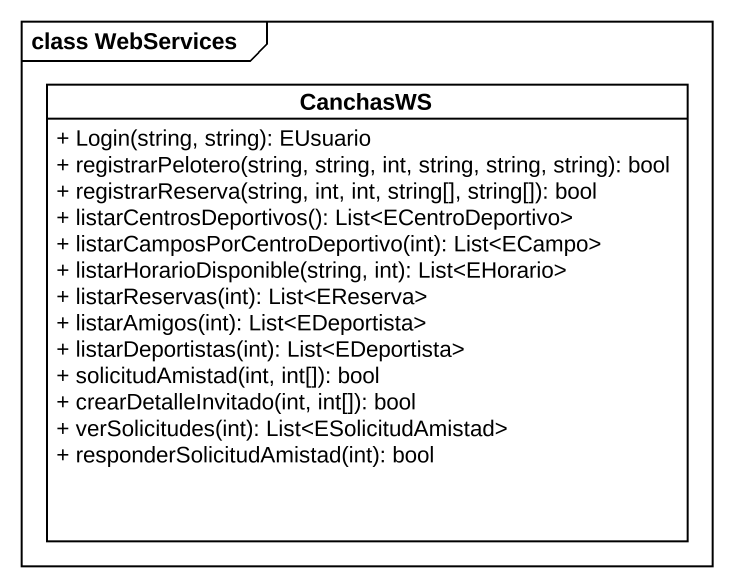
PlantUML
@startuml
mainframe class WebServices
hide circle
hide empty members
skinparam classAttributeIconSize 0
class CanchasWS {
  + Login(string, string): EUsuario
  + registrarPelotero(string, string, int, string, string, string): bool
  + registrarReserva(string, int, int, string[], string[]): bool
  + listarCentrosDeportivos(): List<ECentroDeportivo>
  + listarCamposPorCentroDeportivo(int): List<ECampo>
  + listarHorarioDisponible(string, int): List<EHorario>
  + listarReservas(int): List<EReserva>
  + listarAmigos(int): List<EDeportista>
  + listarDeportistas(int): List<EDeportista>
  + solicitudAmistad(int, int[]): bool
  + crearDetalleInvitado(int, int[]): bool
  + verSolicitudes(int): List<ESolicitudAmistad>
  + responderSolicitudAmistad(int): bool
}
@enduml
